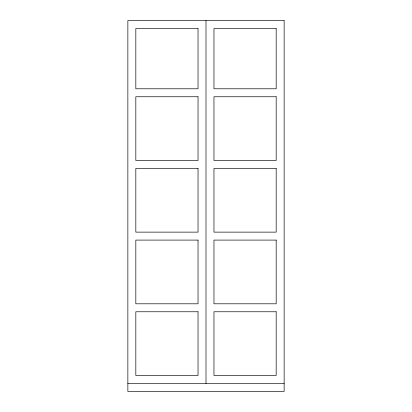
<?xml version="1.0" encoding="UTF-8"?>
<svg xmlns="http://www.w3.org/2000/svg" width="412" height="412" viewBox="0 0 412 412"><rect width="100%" height="100%" fill="white"/><g stroke="black" fill="none" stroke-linecap="round" stroke-linejoin="round"><path stroke-width="0.62" d="M127.859 383.438L284.141 383.438M206 20.6L206 383.438M284.141 20.6L127.859 20.6L127.859 391.4L284.141 391.4L284.141 20.6M198.038 28.562L135.821 28.562L135.821 88.786L198.038 88.786L198.038 28.562M276.179 28.562L213.962 28.562L213.962 88.786L276.179 88.786L276.179 28.562M198.038 96.753L135.821 96.753L135.821 160.459L198.038 160.459L198.038 96.753M276.179 96.753L213.962 96.753L213.962 160.459L276.179 160.459L276.179 96.753M198.038 168.42L135.821 168.42L135.821 232.131L198.038 232.131L198.038 168.42M276.179 168.42L213.962 168.42L213.962 232.131L276.179 232.131L276.179 168.42M198.038 240.093L135.821 240.093L135.821 303.804L198.038 303.804L198.038 240.093M276.179 240.093L213.962 240.093L213.962 303.804L276.179 303.804L276.179 240.093M198.038 311.766L135.821 311.766L135.821 375.471L198.038 375.471L198.038 311.766M276.179 311.766L213.962 311.766L213.962 375.471L276.179 375.471L276.179 311.766"/></g></svg>
